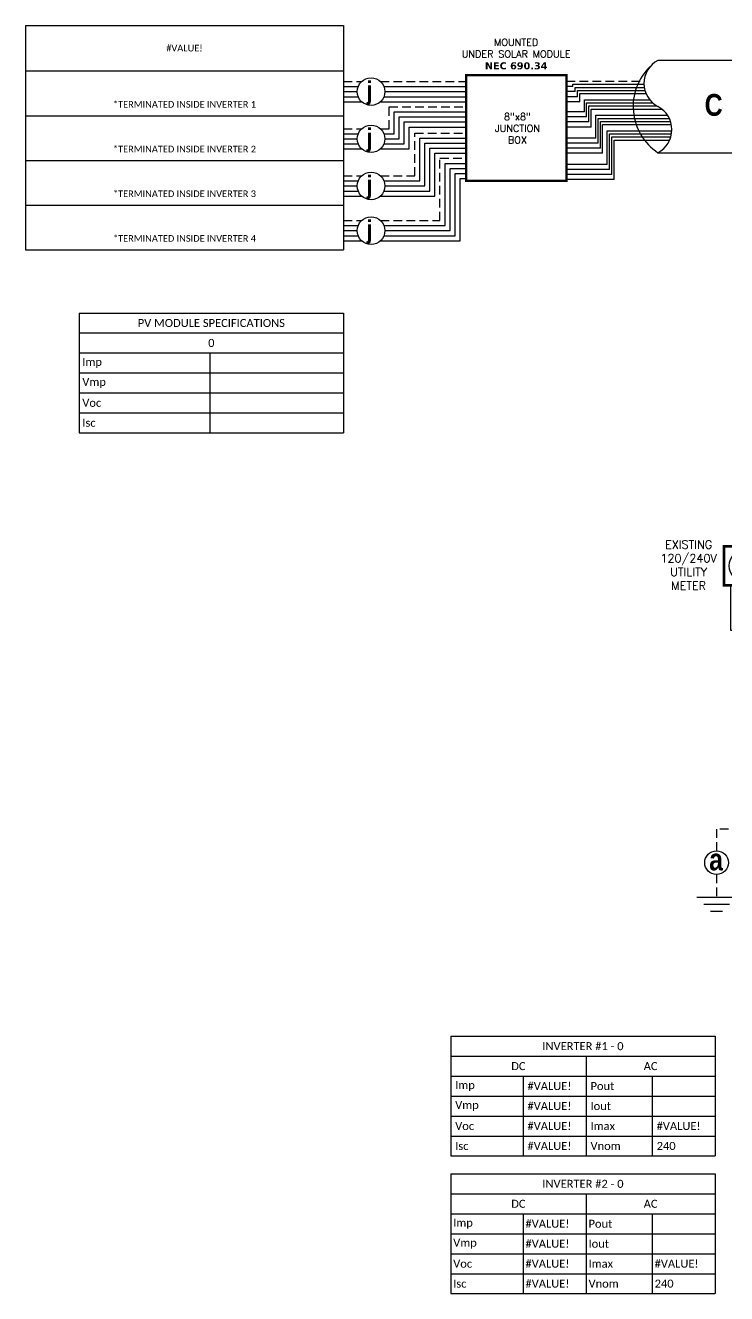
# Model space of a CAD drawing. Header units: feet. Extents: x 19636 to 20443, y 15297 to 15844.
# Drawn here: x 19636 to 19939, y 15297 to 15844 of the extents above; entities that cross this region are included whole.
import ezdxf

# ---------------------------------------------------------------- set-up
doc = ezdxf.new("R2010")
doc.units = ezdxf.units.FT
doc.header["$MEASUREMENT"] = 0
doc.linetypes.add('HIDDEN', pattern=[0.375, 0.25, -0.125])
doc.styles.add('ONE LINE TXT', font='techb___.ttf')
doc.styles.get("Standard").update_dxf_attribs({"font": 'simplex.shx'})

# ---------------------------------------------------------------- blocks, each defined once
blk = doc.blocks.new('*T23')
at = {"color": 9, "linetype": 'ByBlock', "lineweight": 30, "true_color": 0xa7bfde, "transparency": 16777216}
blk.add_line((0, 0), (137.39, 0), dxfattribs=at)
at = {"color": 0, "linetype": 'ByBlock', "lineweight": -2, "transparency": 16777216}
for p, q in [((0, 0), (0, -96.87)), ((137.39, 0), (137.39, -96.87)), ((0, -19.69), (137.39, -19.69)), ((0, -39.01), (137.39, -39.01)), ((0, -58.3), (137.39, -58.3)), ((0, -77.59), (137.39, -77.59)), ((0, -96.87), (137.39, -96.87))]:
    blk.add_line(p, q, dxfattribs=at)
at = {"color": 0, "transparency": 16777216, "char_height": 2.8603, "width": 130.5638, "attachment_point": 5}
for s, insert in [('{\\fCalibri|b0|i0|c0;#VALUE!', (68.69, -9.85)), ('{\\fCalibri|b0|i0|c0;^J^J*TERMINATED INSIDE INVERTER 1', (68.69, -29.35)), ('{\\fCalibri|b0|i0|c0;^J^J*TERMINATED INSIDE INVERTER 2', (68.69, -48.65)), ('{\\fCalibri|b0|i0|c0;^J^J*TERMINATED INSIDE INVERTER 3', (68.69, -67.94)), ('{\\fCalibri|b0|i0|c0;^J^J*TERMINATED INSIDE INVERTER 4', (68.69, -87.23))]:
    blk.add_mtext(s, dxfattribs=dict(at, insert=insert))
blk = doc.blocks.new('breakerPanel')
at = {"linetype": 'Continuous'}
h = blk.add_hatch(color=1, dxfattribs=at)
h.dxf.hatch_style = 1
edge = h.paths.add_edge_path()
edge.add_arc((-42.47, 86.8), 0.291, 0, 360)
h = blk.add_hatch(color=1, dxfattribs=at)
h.dxf.hatch_style = 1
edge = h.paths.add_edge_path()
edge.add_arc((-38.44, 86.8), 0.291, 0, 360)
h = blk.add_hatch(color=1, dxfattribs=at)
h.dxf.hatch_style = 1
edge = h.paths.add_edge_path()
edge.add_arc((-42.47, 77.16), 0.291, 0, 360)
h = blk.add_hatch(color=1, dxfattribs=at)
h.dxf.hatch_style = 1
edge = h.paths.add_edge_path()
edge.add_arc((-38.44, 77.16), 0.291, 0, 360)
h = blk.add_hatch(color=1, dxfattribs=at)
h.dxf.hatch_style = 1
edge = h.paths.add_edge_path()
edge.add_arc((-38.44, 71.16), 0.528, 0, 360)
h = blk.add_hatch(color=1, dxfattribs=at)
h.dxf.hatch_style = 1
edge = h.paths.add_edge_path()
edge.add_arc((-42.47, 67.78), 0.528, 0, 360)
h = blk.add_hatch(color=1, dxfattribs=at)
h.dxf.hatch_style = 1
edge = h.paths.add_edge_path()
edge.add_arc((-38.44, 61.76), 0.528, 0, 360)
h = blk.add_hatch(color=1, dxfattribs=at)
h.dxf.hatch_style = 1
edge = h.paths.add_edge_path()
edge.add_arc((-42.47, 58.38), 0.528, 0, 360)
h = blk.add_hatch(color=1, dxfattribs=at)
h.dxf.hatch_style = 1
edge = h.paths.add_edge_path()
edge.add_arc((-42.47, 48.98), 0.528, 0, 360)
h = blk.add_hatch(color=1, dxfattribs=at)
h.dxf.hatch_style = 1
edge = h.paths.add_edge_path()
edge.add_arc((-38.44, 52.36), 0.528, 0, 360)
h = blk.add_hatch(color=1, dxfattribs=at)
h.dxf.hatch_style = 1
edge = h.paths.add_edge_path()
edge.add_arc((-42.47, 39.58), 0.528, 0, 360)
h = blk.add_hatch(color=1, dxfattribs=at)
h.dxf.hatch_style = 1
edge = h.paths.add_edge_path()
edge.add_arc((-38.44, 42.95), 0.528, 0, 360)
h = blk.add_hatch(color=1, dxfattribs=at)
h.dxf.hatch_style = 1
edge = h.paths.add_edge_path()
edge.add_arc((-38.44, 33.55), 0.528, 0, 360)
h = blk.add_hatch(color=1, dxfattribs=at)
h.dxf.hatch_style = 1
edge = h.paths.add_edge_path()
edge.add_arc((-42.47, 30.17), 0.528, 0, 360)
at = {"color": 155, "true_color": 0x647190}
blk.add_line((-80.92, 126.59), (0, 126.59), dxfattribs=at)
at = {"color": 253, "linetype": 'Continuous'}
for p, q in [((-100.73, 90.2), (-100.73, 109.7)), ((-76.04, 90.2), (-100.73, 90.2)), ((-76.04, 90.2), (-76.04, 22.16)), ((-76.04, 22.16), (-27.25, 22.16)), ((-27.25, 22.16), (-27.25, 17.57)), ((-27.25, 17.57), (-29.89, 17.57)), ((-11.01, 0.16), (-29.89, 0.16)), ((0, 3), (-11.01, 3)), ((-11.01, 3), (-11.01, 0.16))]:
    blk.add_line(p, q, dxfattribs=at)
at = {"color": 10, "linetype": 'Continuous'}
for p, q in [((-94.24, 94.51), (-94.24, 109.7)), ((-42.47, 94.51), (-94.24, 94.51)), ((-42.47, 87.09), (-42.47, 94.51)), ((-42.47, 30.17), (-42.47, 76.87)), ((-35.88, 67.78), (-45.04, 67.78)), ((-35.88, 58.38), (-45.04, 58.38)), ((-35.88, 48.98), (-45.04, 48.98)), ((-35.88, 39.58), (-45.04, 39.58)), ((-35.88, 30.17), (-45.04, 30.17)), ((-10.98, 30.17), (-29.89, 30.17)), ((-10.98, 6), (-10.98, 30.17)), ((0, 6), (-10.98, 6))]:
    blk.add_line(p, q, dxfattribs=at)
at = {"color": 7, "linetype": 'Continuous'}
for p, q in [((-87.75, 98.34), (-87.75, 109.7)), ((-38.44, 98.34), (-87.75, 98.34)), ((-38.44, 87.09), (-38.44, 98.34)), ((-38.44, 61.76), (-38.44, 76.87)), ((-35.88, 71.16), (-45.04, 71.16)), ((-38.44, 71.16), (-35.88, 71.16)), ((-45.04, 61.76), (-35.88, 61.76)), ((-35.88, 61.76), (-45.04, 61.76)), ((-38.44, 52.36), (-38.44, 61.76)), ((-45.04, 52.36), (-35.88, 52.36)), ((-35.88, 52.36), (-45.04, 52.36)), ((-38.44, 42.95), (-38.44, 52.36)), ((-45.04, 42.95), (-35.88, 42.95)), ((-35.88, 42.95), (-45.04, 42.95)), ((-38.44, 33.55), (-38.44, 42.95)), ((-35.88, 33.55), (-45.04, 33.55)), ((-6.96, 9), (-6.96, 33.55))]:
    blk.add_line(p, q, dxfattribs=at)
at = {"lineweight": 50}
blk.add_line((-80.92, 106.95), (0, 106.95), dxfattribs=at)
at = {"color": 7}
for p, q in [((-29.89, 33.55), (-6.96, 33.55)), ((0, 9), (-6.96, 9))]:
    blk.add_line(p, q, dxfattribs=at)
at = {"color": 1, "linetype": 'Continuous'}
for p, q in [((-51.03, -2.51), (-51.03, 20.23)), ((-46.49, 20.23), (-51.03, 20.23)), ((-46.49, 20.23), (-46.49, -2.51)), ((-34.43, -2.43), (-34.43, 20.16)), ((-29.89, 20.16), (-34.43, 20.16)), ((-29.89, 20.16), (-29.89, -2.43)), ((-46.49, -2.51), (-51.03, -2.51)), ((-29.89, -2.43), (-34.43, -2.43))]:
    blk.add_line(p, q, dxfattribs=at)
at = {"color": 4, "linetype": 'Continuous'}
for p, q in [((-47.97, 18.28), (-49.55, 16.71)), ((-31.37, 18.35), (-32.94, 16.78)), ((-47.97, 13.93), (-49.55, 12.36)), ((-31.37, 14), (-32.94, 12.43)), ((-47.97, 9.58), (-49.55, 8.01)), ((-31.37, 9.65), (-32.94, 8.08)), ((-47.97, 5.23), (-49.55, 3.66)), ((-47.97, 0.88), (-49.55, -0.69)), ((-31.37, 5.3), (-32.94, 3.73)), ((-31.37, 0.95), (-32.94, -0.62))]:
    blk.add_line(p, q, dxfattribs=at)
at = {"color": 92, "linetype": 'HIDDEN', "ltscale": 15}
for p, q in [((-51.03, 4.44), (-106.89, 4.44)), ((-106.89, 4.44), (-106.89, -4.87)), ((-75.84, -4.96), (-75.84, 0.09)), ((-75.84, 0.09), (-51.03, 0.09)), ((0, 0), (-6.96, 0)), ((-6.96, -4.96), (-75.84, -4.96)), ((-6.96, 0), (-6.96, -4.96)), ((-106.89, -15.1), (-106.89, -24.84))]:
    blk.add_line(p, q, dxfattribs=at)
at = {"color": 92, "linetype": 'Continuous', "ltscale": 15}
blk.add_line((-34.43, 0.09), (-46.49, 0.09), dxfattribs=at)
at = {"lineweight": 50, "const_width": 1.19}
for points in [[(-103.67, 109.7), (-103.67, 126.59), (-84.82, 126.59), (-84.82, 109.7)], [(-80.92, -9.3), (-80.92, 126.59), (0, 126.59), (0, -9.3)]]:
    blk.add_lwpolyline(points, close=True, dxfattribs=at)
at = {"color": 92, "linetype": 'Continuous', "lineweight": 5, "ltscale": 0.05, "flags": 128}
for points in [[(-45.88, 10.97), (-41.2, 10.97)], [(-43.54, 13.81), (-43.54, 10.97)], [(-42.01, 10.1), (-45.07, 10.1)], [(-42.82, 9.23), (-44.25, 9.23)]]:
    blk.add_lwpolyline(points, dxfattribs=at)
at = {"color": 92, "linetype": 'Continuous', "ltscale": 4, "flags": 128}
for points in [[(-115.37, -24.84), (-98.41, -24.84)], [(-101.35, -27.98), (-112.43, -27.98)], [(-104.29, -31.12), (-109.49, -31.12)]]:
    blk.add_lwpolyline(points, dxfattribs=at)
at = {"linetype": 'Continuous'}
blk.add_circle((-94.24, 118.15), 7.15, dxfattribs=at)
at = {"color": 1, "linetype": 'Continuous'}
for centre, radius in [((-42.47, 86.8), 0.291), ((-38.44, 86.8), 0.291), ((-42.47, 77.16), 0.291), ((-38.44, 77.16), 0.291), ((-38.44, 71.16), 0.528), ((-42.47, 67.78), 0.528), ((-38.44, 61.76), 0.528), ((-42.47, 58.38), 0.528), ((-42.47, 48.98), 0.528), ((-38.44, 52.36), 0.528), ((-42.47, 39.58), 0.528), ((-38.44, 42.95), 0.528), ((-38.44, 33.55), 0.528), ((-42.47, 30.17), 0.528)]:
    blk.add_circle(centre, radius, dxfattribs=at)
at = {"color": 4, "linetype": 'Continuous'}
for centre in [(-48.76, 17.49), (-32.16, 17.57), (-48.76, 13.14), (-32.16, 13.21), (-48.76, 8.79), (-48.76, 4.44), (-32.16, 8.86), (-32.16, 4.51), (-48.76, 0.09), (-32.16, 0.16)]:
    blk.add_circle(centre, 1.11, dxfattribs=at)
at = {"color": 7, "linetype": 'Continuous'}
blk.add_circle((-106.89, -9.99), 5.11, dxfattribs=at)
at = {"color": 1, "linetype": 'Continuous'}
for centre, radius, start, end in [((-50.14, 81.98), 9.06, 327.8708, 32.1292), ((-46.11, 81.98), 9.06, 327.8708, 32.1292), ((-48.03, 68.62), 3.93, 40.3392, 139.6608), ((-32.88, 68.62), 3.93, 40.3392, 139.6608), ((-48.03, 65.24), 3.93, 40.3392, 139.6608), ((-32.88, 65.24), 3.93, 40.3392, 139.6608), ((-48.03, 59.21), 3.93, 40.3392, 139.6608), ((-32.88, 59.21), 3.93, 40.3392, 139.6608), ((-48.03, 55.84), 3.93, 40.3392, 139.6608), ((-32.88, 55.84), 3.93, 40.3392, 139.6608), ((-48.03, 49.81), 3.93, 40.3392, 139.6608), ((-48.03, 46.43), 3.93, 40.3392, 139.6608), ((-32.88, 49.81), 3.93, 40.3392, 139.6608), ((-32.88, 46.43), 3.93, 40.3392, 139.6608), ((-48.03, 40.41), 3.93, 40.3392, 139.6608), ((-32.88, 40.41), 3.93, 40.3392, 139.6608), ((-48.03, 37.03), 3.93, 40.3392, 139.6608), ((-32.88, 37.03), 3.93, 40.3392, 139.6608), ((-48.03, 31.01), 3.93, 40.3392, 139.6608), ((-32.88, 31.01), 3.93, 40.3392, 139.6608), ((-48.03, 27.63), 3.93, 40.3392, 139.6608), ((-32.88, 27.63), 3.93, 40.3392, 139.6608)]:
    blk.add_arc(centre, radius, start, end, dxfattribs=at)
at = {"color": 253, "linetype": 'Continuous', "style": 'ONE LINE TXT'}
blk.add_text('M', height=9.38, dxfattribs=at).set_placement((-98.8, 113.43))
at = {"color": 4, "linetype": 'Continuous'}
blk.add_text('NEUTRAL', height=1.874, rotation=90, dxfattribs=at).set_placement((-35.08, 4.08))
at = {"color": 1, "attachment_point": 5}
for s, width, gutter_width, heights, insert, char_height in [('EXISTING\\P120/240V UTILITY METER', 0.0523, 7.17, [0], (-118.95, 118.48), 3.5433), ('240V', 0.1481, 0.75, [0], (-72.39, 122.54), 3.658), ('1∅', 0.1481, 0.75, [0], (-5.31, 122.54), 3.658), ('serA MAIN BREAKER\\PserA BUSBAR', 72.4998, 0.75, [0], (-39.75, 113.14), 3.6576), ('EXISTING MAIN BREAKER LOAD CENTER\\P2pocA BACK FEED BREAKER W/BREAKER LOCK\\P{\\fVerdana|b1|i0|c0|p34;NEC 690.64}', 79.2627, 97.94, [154.49], (-39.35, -25.39), 3.5433)]:
    blk.add_mtext_dynamic_manual_height_columns(s, width=width, gutter_width=gutter_width, heights=heights, dxfattribs=dict(at, insert=insert, char_height=char_height))
at = {"color": 4, "linetype": 'Continuous', "insert": (-46.25, 82.15), "char_height": 1.874, "attachment_point": 5, "rotation": 90}
blk.add_mtext_dynamic_manual_height_columns('2pserA\\PMAIN', width=0.1481, gutter_width=0.75, heights=[0], dxfattribs=at)
at = {"color": 1, "linetype": 'Continuous', "insert": (-110.08, -3.93), "char_height": 9.3833, "attachment_point": 1, "style": 'ONE LINE TXT'}
blk.add_mtext_dynamic_manual_height_columns('{\\W1;\\C256;a}', width=0.1385, gutter_width=2.13, heights=[0], dxfattribs=at)
blk = doc.blocks.new('*U16')
at = {"color": 7}
blk.add_blockref('breakerPanel', (0, 0), dxfattribs=at)
blk = doc.blocks.new('*T24')
at = {"color": 0, "lineweight": -2, "transparency": 16777216}
for p, q in [((0, 0), (114.19, 0)), ((0, 0), (0, -51.7)), ((114.19, 0), (114.19, -51.7)), ((0, -8.62), (114.19, -8.62)), ((58.43, -8.62), (58.43, -51.7)), ((0, -17.23), (114.19, -17.23)), ((31.22, -17.23), (31.22, -51.7)), ((86.98, -17.23), (86.98, -51.7)), ((0, -25.85), (114.19, -25.85)), ((0, -34.47), (114.19, -34.47)), ((0, -43.08), (114.19, -43.08)), ((0, -51.7), (114.19, -51.7))]:
    blk.add_line(p, q, dxfattribs=at)
at = {"color": 0, "linetype": 'Continuous', "transparency": 16777216, "char_height": 3.4544}
for s, insert, width, attachment_point in [('{\\fCalibri|b0|i0|c0;INVERTER #1 - 0', (57.09, -4.31), 110.3293, 5), ('{\\fCalibri|b0|i0|c0;DC', (29.22, -12.93), 54.5755, 5), ('{\\fCalibri|b0|i0|c0;AC', (86.31, -12.93), 51.8976, 5), ('{\\fCalibri|b0|i0|c0;Imp', (1.93, -21.54), 27.3681, 4), ('{\\fCalibri|b0|i0|c0;#VALUE!', (33.15, -21.54), 23.3513, 4), ('{\\fCalibri|b0|i0|c0;Pout', (60.36, -21.54), 24.6902, 4), ('{\\fCalibri|b0|i0|c0;', (88.91, -21.54), 23.3513, 4), ('{\\fCalibri|b0|i0|c0;Vmp', (1.93, -30.16), 27.3681, 4), ('{\\fCalibri|b0|i0|c0;#VALUE!', (33.15, -30.16), 23.3513, 4), ('{\\fCalibri|b0|i0|c0;Iout', (60.36, -30.16), 24.6902, 4), ('{\\fCalibri|b0|i0|c0;', (88.91, -30.16), 23.3513, 4), ('{\\fCalibri|b0|i0|c0;Voc', (1.93, -38.78), 27.3681, 4), ('{\\fCalibri|b0|i0|c0;#VALUE!', (33.15, -38.78), 23.3513, 4), ('{\\fCalibri|b0|i0|c0;Imax', (60.36, -38.78), 24.6902, 4), ('{\\fCalibri|b0|i0|c0;#VALUE!', (88.91, -38.78), 23.3513, 4), ('{\\fCalibri|b0|i0|c0;Isc', (1.93, -47.39), 27.3681, 4), ('{\\fCalibri|b0|i0|c0;#VALUE!', (33.15, -47.39), 23.3513, 4), ('{\\fCalibri|b0|i0|c0;Vnom', (60.36, -47.39), 24.6902, 4), ('{\\fCalibri|b0|i0|c0;240', (88.91, -47.39), 23.3513, 4)]:
    blk.add_mtext(s, dxfattribs=dict(at, insert=insert, width=width, attachment_point=attachment_point))
blk = doc.blocks.new('*T25')
at = {"color": 0, "lineweight": -2, "transparency": 16777216}
for p, q in [((0, 0), (114.19, 0)), ((0, 0), (0, -51.7)), ((114.19, 0), (114.19, -51.7)), ((0, -8.62), (114.19, -8.62)), ((58.43, -8.62), (58.43, -51.7)), ((0, -17.23), (114.19, -17.23)), ((31.22, -17.23), (31.22, -51.7)), ((86.98, -17.23), (86.98, -51.7)), ((0, -25.85), (114.19, -25.85)), ((0, -34.47), (114.19, -34.47)), ((0, -43.08), (114.19, -43.08)), ((0, -51.7), (114.19, -51.7))]:
    blk.add_line(p, q, dxfattribs=at)
at = {"color": 0, "linetype": 'Continuous', "transparency": 16777216, "char_height": 3.4544}
for s, insert, width, attachment_point in [('{\\fCalibri|b0|i0|c0;INVERTER #2 - 0', (57.09, -4.31), 112.0547, 5), ('{\\fCalibri|b0|i0|c0;DC', (29.22, -12.93), 56.3009, 5), ('{\\fCalibri|b0|i0|c0;AC', (86.31, -12.93), 53.623, 5), ('{\\fCalibri|b0|i0|c0;Imp', (1.07, -21.54), 29.0935, 4), ('{\\fCalibri|b0|i0|c0;#VALUE!', (32.29, -21.54), 25.0767, 4), ('{\\fCalibri|b0|i0|c0;Pout', (59.5, -21.54), 26.4156, 4), ('{\\fCalibri|b0|i0|c0;', (88.04, -21.54), 25.0767, 4), ('{\\fCalibri|b0|i0|c0;Vmp', (1.07, -30.16), 29.0935, 4), ('{\\fCalibri|b0|i0|c0;#VALUE!', (32.29, -30.16), 25.0767, 4), ('{\\fCalibri|b0|i0|c0;Iout', (59.5, -30.16), 26.4156, 4), ('{\\fCalibri|b0|i0|c0;', (88.04, -30.16), 25.0767, 4), ('{\\fCalibri|b0|i0|c0;Voc', (1.07, -38.78), 29.0935, 4), ('{\\fCalibri|b0|i0|c0;#VALUE!', (32.29, -38.78), 25.0767, 4), ('{\\fCalibri|b0|i0|c0;Imax', (59.5, -38.78), 26.4156, 4), ('{\\fCalibri|b0|i0|c0;#VALUE!', (88.04, -38.78), 25.0767, 4), ('{\\fCalibri|b0|i0|c0;Isc', (1.07, -47.39), 29.0935, 4), ('{\\fCalibri|b0|i0|c0;#VALUE!', (32.29, -47.39), 25.0767, 4), ('{\\fCalibri|b0|i0|c0;Vnom', (59.5, -47.39), 26.4156, 4), ('{\\fCalibri|b0|i0|c0;240', (88.04, -47.39), 25.0767, 4)]:
    blk.add_mtext(s, dxfattribs=dict(at, insert=insert, width=width, attachment_point=attachment_point))
blk = doc.blocks.new('*T27')
at = {"color": 0, "lineweight": -2, "transparency": 16777216}
for p, q in [((0, 0), (114.19, 0)), ((0, 0), (0, -51.69)), ((114.19, 0), (114.19, -51.69)), ((0, -8.62), (114.19, -8.62)), ((0, -17.23), (114.19, -17.23)), ((56.41, -17.23), (56.41, -51.69)), ((0, -25.85), (114.19, -25.85)), ((0, -34.46), (114.19, -34.46)), ((0, -43.08), (114.19, -43.08)), ((0, -51.69), (114.19, -51.69))]:
    blk.add_line(p, q, dxfattribs=at)
at = {"color": 0, "linetype": 'Continuous', "transparency": 16777216, "char_height": 3.4544}
for s, insert, width, attachment_point in [('{\\fCalibri|b0|i0|c0;PV MODULE SPECIFICATIONS', (57.09, -4.31), 111.433, 5), ('{\\fCalibri|b0|i0|c0;0', (57.09, -12.92), 111.433, 5), ('{\\fCalibri|b0|i0|c0;Imp', (1.38, -21.54), 53.6551, 4), ('{\\fCalibri|b0|i0|c0;', (57.78, -21.54), 55.0254, 4), ('{\\fCalibri|b0|i0|c0;Vmp', (1.38, -30.15), 53.6551, 4), ('{\\fCalibri|b0|i0|c0;', (57.78, -30.15), 55.0254, 4), ('{\\fCalibri|b0|i0|c0;Voc', (1.38, -38.77), 53.6551, 4), ('{\\fCalibri|b0|i0|c0;', (57.78, -38.77), 55.0254, 4), ('{\\fCalibri|b0|i0|c0;Isc', (1.38, -47.39), 53.6551, 4), ('{\\fCalibri|b0|i0|c0;', (57.78, -47.39), 55.0254, 4)]:
    blk.add_mtext(s, dxfattribs=dict(at, insert=insert, width=width, attachment_point=attachment_point))

msp = doc.modelspace()

# ---------------------------------------------------------------- linework, layer by layer
at = {"color": 7, "linetype": 'Continuous'}
for p, q in [((19957.02, 15829.12), (19908.98, 15829.12)), ((19872.29, 15818.79), (19902.96, 15818.79)), ((19872.29, 15817.79), (19872.29, 15818.79)), ((19773.25, 15817.79), (19779.75, 15817.79)), ((19773.25, 15813.43), (19779.75, 15813.43)), ((19790.64, 15817.79), (19826.16, 15817.79)), ((19790.64, 15813.43), (19826.16, 15813.43)), ((19872.29, 15817.79), (19869.49, 15817.79)), ((19874.26, 15813.43), (19869.49, 15813.43)), ((19874.26, 15816.12), (19903.37, 15816.12)), ((19874.26, 15813.43), (19874.26, 15816.12)), ((19877.22, 15812.11), (19905.43, 15812.11)), ((19877.22, 15806.89), (19877.22, 15812.11)), ((19879.19, 15809.43), (19908.54, 15809.43)), ((19879.19, 15802.52), (19879.19, 15809.43)), ((19795.09, 15797.43), (19795.09, 15806.89)), ((19795.09, 15806.89), (19826.16, 15806.89)), ((19799.46, 15793.07), (19799.46, 15802.52)), ((19799.46, 15802.52), (19826.16, 15802.52)), ((19877.22, 15806.89), (19869.49, 15806.89)), ((19879.19, 15802.52), (19869.49, 15802.52)), ((19882.15, 15805.41), (19913.15, 15805.41)), ((19882.15, 15795.55), (19882.15, 15805.41)), ((19884.13, 15802.74), (19914.45, 15802.74)), ((19884.13, 15791.19), (19884.13, 15802.74)), ((19773.25, 15797.43), (19779.75, 15797.43)), ((19790.64, 15797.43), (19795.09, 15797.43)), ((19887.08, 15784.22), (19887.08, 15798.72)), ((19887.08, 15798.72), (19915, 15798.72)), ((19773.25, 15793.07), (19779.75, 15793.07)), ((19790.64, 15793.07), (19799.46, 15793.07)), ((19806.17, 15777.07), (19806.17, 15795.55)), ((19806.17, 15795.55), (19826.16, 15795.55)), ((19810.53, 15772.71), (19810.53, 15791.19)), ((19810.53, 15791.19), (19826.16, 15791.19)), ((19882.15, 15795.55), (19869.49, 15795.55)), ((19884.13, 15791.19), (19869.49, 15791.19)), ((19889.06, 15779.86), (19889.06, 15796.04)), ((19889.06, 15796.04), (19914.55, 15796.04)), ((19908.98, 15789.26), (19957.02, 15789.26)), ((19817.08, 15757.78), (19817.08, 15784.65)), ((19817.08, 15784.65), (19826.16, 15784.65)), ((19821.44, 15753.42), (19821.44, 15780.28)), ((19821.44, 15780.28), (19826.16, 15780.28)), ((19887.08, 15784.22), (19869.49, 15784.22)), ((19889.06, 15779.86), (19869.49, 15779.86)), ((19773.25, 15777.07), (19779.75, 15777.07)), ((19790.64, 15777.07), (19806.17, 15777.07)), ((19773.25, 15772.71), (19779.75, 15772.71)), ((19790.64, 15772.71), (19810.53, 15772.71)), ((19773.25, 15757.78), (19779.75, 15757.78)), ((19773.25, 15753.42), (19779.75, 15753.42)), ((19790.64, 15757.78), (19817.08, 15757.78)), ((19790.64, 15753.42), (19821.44, 15753.42))]:
    msp.add_line(p, q, dxfattribs=at)
at = {"color": 92, "linetype": 'HIDDEN', "ltscale": 15}
for p, q in [((19773.25, 15819.98), (19781.09, 15819.98)), ((19789.15, 15819.98), (19826.16, 15819.98)), ((19869.49, 15820.13), (19902.99, 15820.13)), ((19792.91, 15799.61), (19792.91, 15809.07)), ((19792.91, 15809.07), (19826.16, 15809.07)), ((19773.25, 15799.61), (19781.09, 15799.61)), ((19789.15, 15799.61), (19792.91, 15799.61)), ((19803.99, 15779.25), (19803.99, 15797.74)), ((19803.99, 15797.74), (19826.16, 15797.74)), ((19814.89, 15759.96), (19814.89, 15786.83)), ((19814.89, 15786.83), (19826.16, 15786.83)), ((19773.25, 15779.25), (19781.09, 15779.25)), ((19789.15, 15779.25), (19803.99, 15779.25)), ((19773.25, 15759.96), (19781.09, 15759.96)), ((19789.15, 15759.96), (19814.89, 15759.96))]:
    msp.add_line(p, q, dxfattribs=at)
at = {"color": 253, "linetype": 'Continuous'}
for p, q in [((19773.25, 15815.61), (19779.18, 15815.61)), ((19791.06, 15815.61), (19826.16, 15815.61)), ((19873.28, 15815.61), (19869.49, 15815.61)), ((19873.28, 15817.45), (19903.08, 15817.45)), ((19873.28, 15815.61), (19873.28, 15817.45)), ((19875.25, 15814.78), (19903.84, 15814.78)), ((19875.25, 15811.25), (19875.25, 15814.78)), ((19773.25, 15811.25), (19781.09, 15811.25)), ((19789.15, 15811.25), (19826.16, 15811.25)), ((19875.25, 15811.25), (19869.49, 15811.25)), ((19878.21, 15810.77), (19906.7, 15810.77)), ((19878.21, 15804.7), (19878.21, 15810.77)), ((19880.18, 15808.09), (19910.68, 15808.09)), ((19880.18, 15800.34), (19880.18, 15808.09)), ((19797.27, 15795.25), (19797.27, 15804.7)), ((19797.27, 15804.7), (19826.16, 15804.7)), ((19878.21, 15804.7), (19869.49, 15804.7)), ((19883.14, 15804.07), (19913.91, 15804.07)), ((19883.14, 15793.37), (19883.14, 15804.07)), ((19801.64, 15790.89), (19801.64, 15800.34)), ((19801.64, 15800.34), (19826.16, 15800.34)), ((19880.18, 15800.34), (19869.49, 15800.34)), ((19885.11, 15801.39), (19914.8, 15801.39)), ((19885.11, 15789.01), (19885.11, 15801.39)), ((19888.07, 15782.04), (19888.07, 15797.38)), ((19888.07, 15797.38), (19914.86, 15797.38)), ((19773.25, 15795.25), (19779.18, 15795.25)), ((19773.25, 15790.89), (19781.09, 15790.89)), ((19789.15, 15790.89), (19801.64, 15790.89)), ((19791.06, 15795.25), (19797.27, 15795.25)), ((19808.35, 15774.89), (19808.35, 15793.37)), ((19808.35, 15793.37), (19826.16, 15793.37)), ((19883.14, 15793.37), (19869.49, 15793.37)), ((19890.04, 15777.68), (19890.04, 15794.7)), ((19890.04, 15794.7), (19914.06, 15794.7)), ((19812.71, 15770.52), (19812.71, 15789.01)), ((19812.71, 15789.01), (19826.16, 15789.01)), ((19885.11, 15789.01), (19869.49, 15789.01)), ((19819.26, 15755.6), (19819.26, 15782.46)), ((19819.26, 15782.46), (19826.16, 15782.46)), ((19888.07, 15782.04), (19869.49, 15782.04)), ((19773.25, 15774.89), (19779.18, 15774.89)), ((19791.06, 15774.89), (19808.35, 15774.89)), ((19823.62, 15751.24), (19823.62, 15778.1)), ((19823.62, 15778.1), (19826.16, 15778.1)), ((19890.04, 15777.68), (19869.49, 15777.68)), ((19773.25, 15770.52), (19781.09, 15770.52)), ((19789.15, 15770.52), (19812.71, 15770.52)), ((19773.25, 15755.6), (19779.18, 15755.6)), ((19791.06, 15755.6), (19819.26, 15755.6)), ((19773.25, 15751.24), (19781.09, 15751.24)), ((19789.15, 15751.24), (19823.62, 15751.24))]:
    msp.add_line(p, q, dxfattribs=at)
at = {"lineweight": 50, "const_width": 0.986}
msp.add_lwpolyline([(19869.49, 15777.11), (19826.16, 15777.11), (19826.16, 15822.76), (19869.49, 15822.76)], close=True, dxfattribs=at)
at = {"color": 7, "linetype": 'Continuous'}
for centre in [(19785.12, 15815.61), (19785.12, 15795.25), (19785.12, 15774.89), (19785.12, 15755.6)]:
    msp.add_circle(centre, 5.94, dxfattribs=at)
at = {"linetype": 'Continuous'}
for centre, start, end in [((19914.2, 15819.15), 117.6639, 242.3361), ((19903.76, 15799.22), 297.6639, 62.3361)]:
    msp.add_arc(centre, 11.25, start, end, dxfattribs=at)
at = {"color": 7, "linetype": 'Continuous'}
msp.add_arc((19922.21, 15809.19), 23.92, 133.9732, 236.4265, dxfattribs=at)

# ---------------------------------------------------------------- block references
for name, p in [('*T23', (19635.87, 15844.23)), ('*T27', (19659.07, 15720.04)), ('*T24', (19819.52, 15407.83)), ('*T25', (19819.52, 15348.4))]:
    msp.add_blockref(name, p)
at = {"color": 7}
msp.add_blockref('*U16', (20041.18, 15492.74), dxfattribs=at)

# ---------------------------------------------------------------- texts
at = {"color": 1, "char_height": 3.0435, "attachment_point": 5}
for s, width, insert in [(' \\PMOUNTED \\PUNDER SOLAR MODULE\\P{\\fVerdana|b1|i0|c0|p34;NEC 690.34}', 73.0127, (19847.78, 15834.35)), ('8"x8"  JUNCTION BOX ', 0.4767, (19848.31, 15799.8))]:
    msp.add_mtext_dynamic_manual_height_columns(s, width=width, gutter_width=7.17, heights=[0], dxfattribs=dict(at, insert=insert))
at = {"color": 1, "linetype": 'Continuous', "attachment_point": 1, "style": 'ONE LINE TXT'}
for s, insert, char_height in [('{\\W1;\\C256;j}', (19783.21, 15820.1), 7.8078), ('{\\W1;\\C256;C}', (19929.15, 15814.59), 9.3833), ('{\\W1;\\C256;j}', (19783.21, 15799.74), 7.8078), ('{\\W1;\\C256;j}', (19783.21, 15779.37), 7.8078), ('{\\W1;\\C256;j}', (19783.21, 15760.08), 7.8078)]:
    msp.add_mtext_dynamic_manual_height_columns(s, width=0.1385, gutter_width=2.13, heights=[0], dxfattribs=dict(at, insert=insert, char_height=char_height))

doc.saveas('drawing.dxf')
